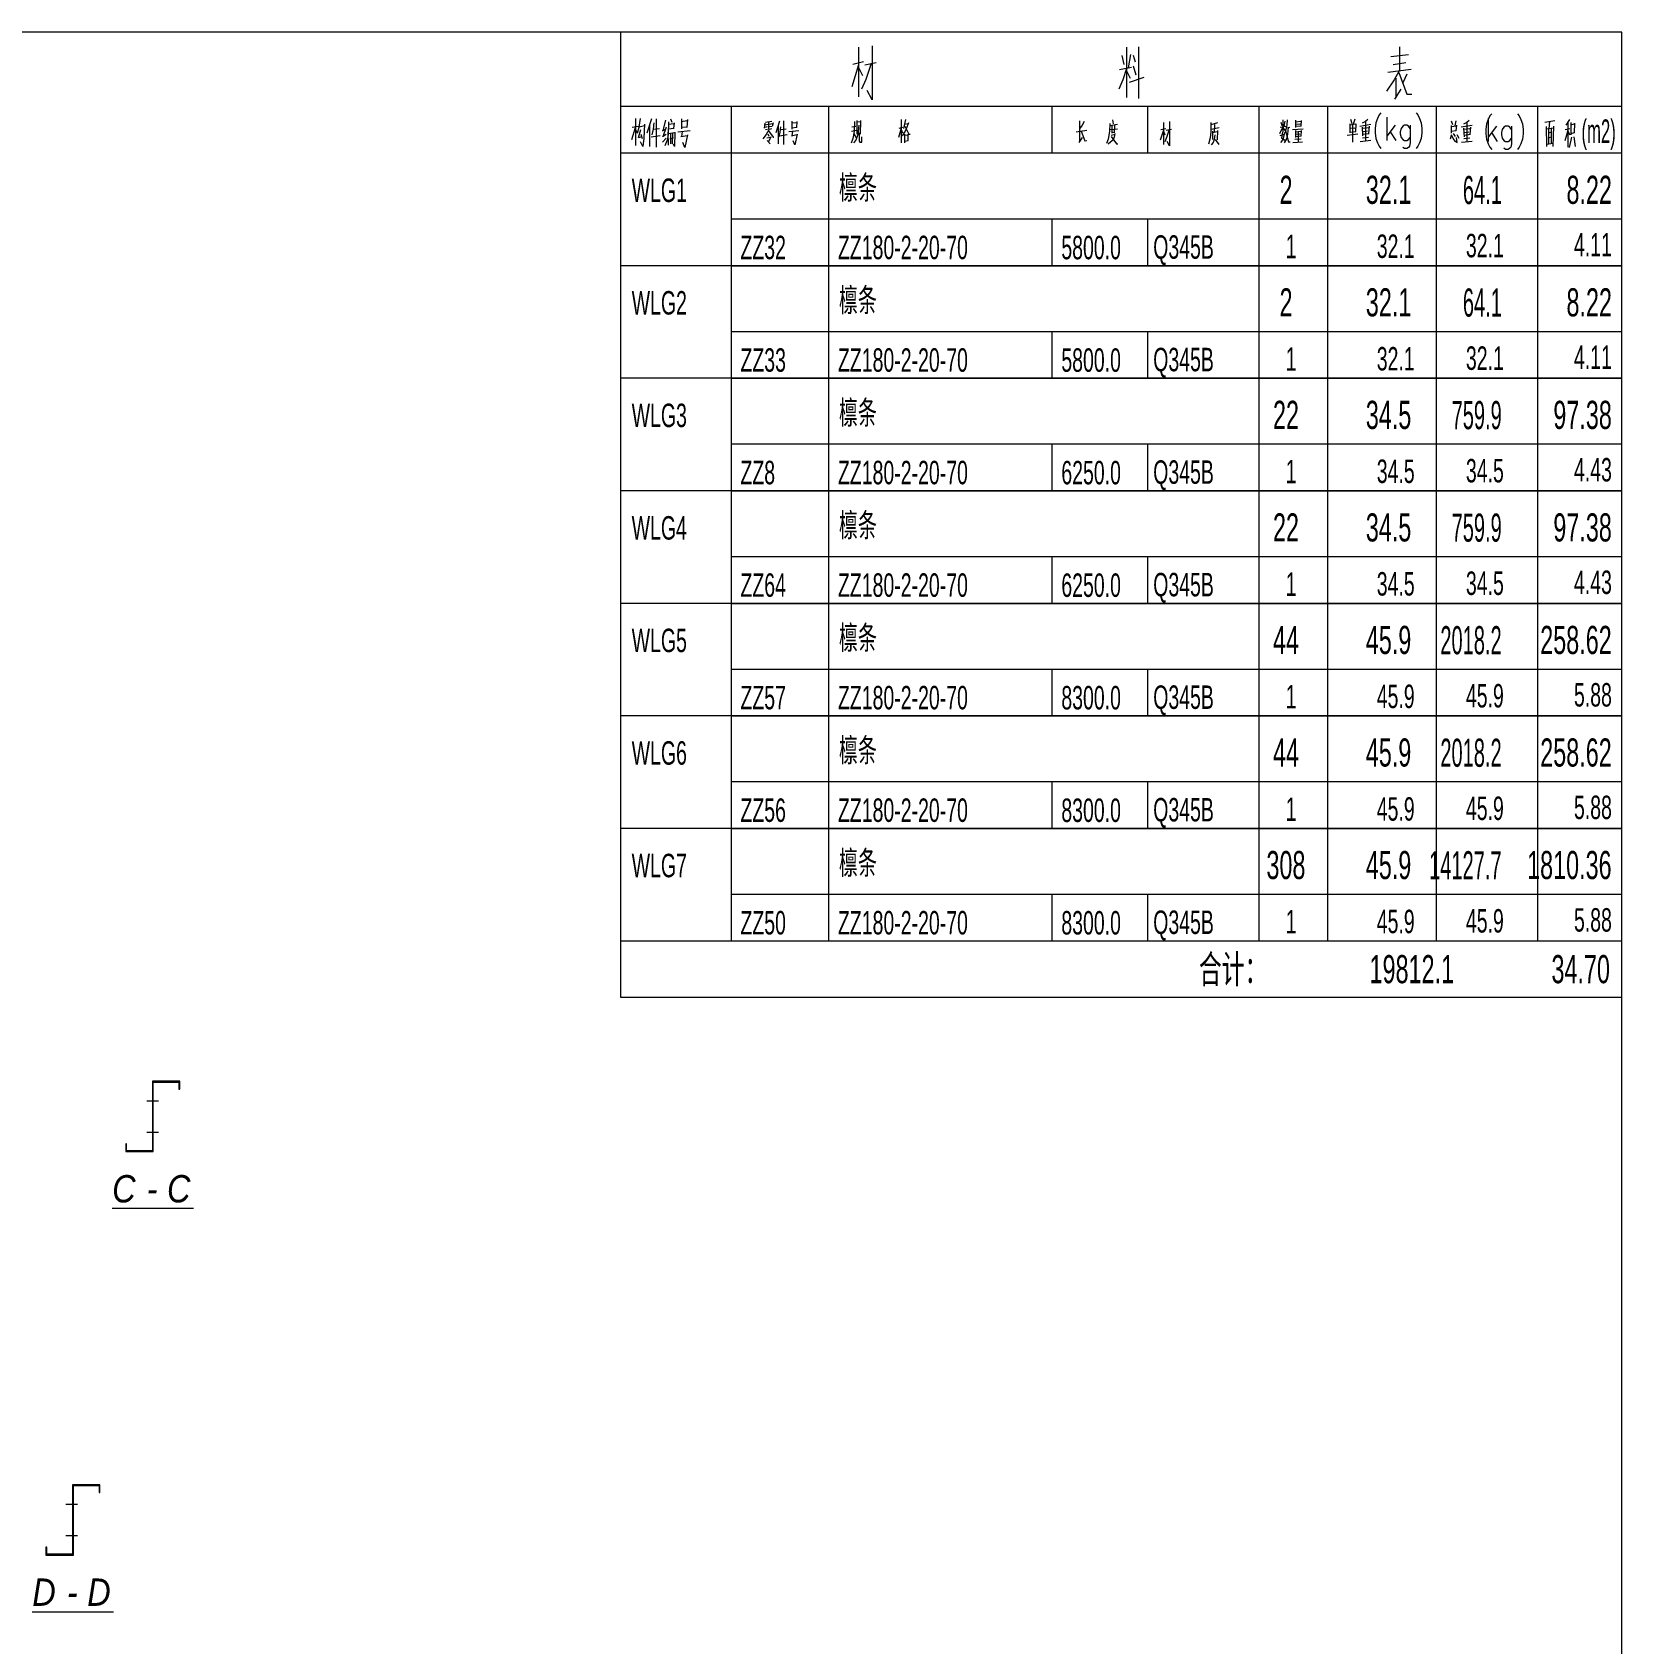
# Model space of a CAD drawing. Extents: x 857 to 4439, y -1249 to 4637.
# Drawn here: x 3636.4 to 3839.8, y 4431 to 4637.2 of the extents above; entities that cross this region are included whole.
import ezdxf

# ---------------------------------------------------------------- set-up
doc = ezdxf.new("R2010")
doc.units = 0
doc.header["$LTSCALE"] = 1000
doc.header["$MEASUREMENT"] = 0
doc.linetypes.add('XKITLINE00', pattern=[0])
for name, color, linetype, lineweight in [('Bolt', 7, 'Continuous', 0), ('DrawingSheet', 5, 'Continuous', 0), ('OtherObjectType', 1, 'Continuous', 0), ('Part', 2, 'Continuous', 0)]:
    doc.layers.add(name, color=color, linetype=linetype, lineweight=lineweight)
doc.styles.add('Arial Italic', font='ariali.ttf')
doc.styles.add('宋体', font='arial.ttf')

# ---------------------------------------------------------------- blocks, each defined once
blk = doc.blocks.new('屋面檩条B区高跨一')
at = {"layer": 'Bolt', "color": 3, "linetype": 'XKITLINE00', "lineweight": 0}
for p, q in [((400.94, 278.62), (401.04, 278.62)), ((400.24, 278.27), (401.74, 278.27)), ((400.94, 277.92), (401.04, 277.92)), ((400.24, 274.27), (401.74, 274.27)), ((400.94, 274.62), (401.04, 274.62)), ((400.94, 273.92), (401.04, 273.92)), ((390.72, 227), (390.82, 227)), ((389.87, 226.65), (391.37, 226.65)), ((390.72, 226.3), (390.82, 226.3)), ((390.72, 223), (390.82, 223)), ((389.87, 222.65), (391.37, 222.65)), ((390.72, 222.3), (390.82, 222.3))]:
    blk.add_line(p, q, dxfattribs=at)
at = {"layer": 'DrawingSheet', "color": 5, "linetype": 'XKITLINE00', "lineweight": 0}
for p, q in [((589, 415), (5, 415)), ((589, 5), (589, 415))]:
    blk.add_line(p, q, dxfattribs=at)
at = {"layer": 'OtherObjectType', "color": 6, "linetype": 'XKITLINE00', "lineweight": 0}
for p, q in [((460.84, 415), (460.84, 399.52)), ((460.84, 405.52), (589, 405.52)), ((475, 405.52), (475, 399.52)), ((487.48, 405.52), (487.48, 399.52)), ((516.04, 405.52), (516.04, 399.52)), ((528.28, 405.52), (528.28, 399.52)), ((542.56, 405.52), (542.56, 399.52)), ((551.32, 405.52), (551.32, 399.52)), ((565.24, 405.52), (565.24, 399.52)), ((578.2, 405.52), (578.2, 399.52)), ((460.84, 399.52), (460.84, 391.12)), ((589, 399.52), (460.84, 399.52)), ((475, 399.52), (475, 391.12)), ((487.48, 399.52), (487.48, 391.12)), ((542.56, 399.52), (542.56, 391.12)), ((551.32, 399.52), (551.32, 391.12)), ((565.24, 399.52), (565.24, 391.12)), ((578.2, 399.52), (578.2, 391.12)), ((460.84, 391.12), (460.84, 385.12)), ((475, 391.12), (475, 385.12)), ((475, 391.12), (589, 391.12)), ((487.48, 391.12), (487.48, 385.12)), ((516.04, 391.12), (516.04, 385.12)), ((528.28, 391.12), (528.28, 385.12)), ((542.56, 391.12), (542.56, 385.12)), ((551.32, 391.12), (551.32, 385.12)), ((565.24, 391.12), (565.24, 385.12)), ((578.2, 391.12), (578.2, 385.12)), ((460.84, 385.12), (460.84, 376.72)), ((589, 385.12), (460.84, 385.12)), ((475, 385.12), (589, 385.12)), ((475, 385.12), (475, 376.72)), ((487.48, 385.12), (487.48, 376.72)), ((542.56, 385.12), (542.56, 376.72)), ((551.32, 385.12), (551.32, 376.72)), ((565.24, 385.12), (565.24, 376.72)), ((578.2, 385.12), (578.2, 376.72)), ((460.84, 376.72), (460.84, 370.72)), ((475, 376.72), (475, 370.72)), ((475, 376.72), (589, 376.72)), ((487.48, 376.72), (487.48, 370.72)), ((516.04, 376.72), (516.04, 370.72)), ((528.28, 376.72), (528.28, 370.72)), ((542.56, 376.72), (542.56, 370.72)), ((551.32, 376.72), (551.32, 370.72)), ((565.24, 376.72), (565.24, 370.72)), ((578.2, 376.72), (578.2, 370.72)), ((460.84, 370.72), (460.84, 362.32)), ((589, 370.72), (460.84, 370.72)), ((475, 370.72), (589, 370.72)), ((475, 370.72), (475, 362.32)), ((487.48, 370.72), (487.48, 362.32)), ((542.56, 370.72), (542.56, 362.32)), ((551.32, 370.72), (551.32, 362.32)), ((565.24, 370.72), (565.24, 362.32)), ((578.2, 370.72), (578.2, 362.32)), ((460.84, 362.32), (460.84, 356.32)), ((475, 362.32), (475, 356.32)), ((475, 362.32), (589, 362.32)), ((487.48, 362.32), (487.48, 356.32)), ((516.04, 362.32), (516.04, 356.32)), ((528.28, 362.32), (528.28, 356.32)), ((542.56, 362.32), (542.56, 356.32)), ((551.32, 362.32), (551.32, 356.32)), ((565.24, 362.32), (565.24, 356.32)), ((578.2, 362.32), (578.2, 356.32)), ((460.84, 356.32), (460.84, 347.92)), ((589, 356.32), (460.84, 356.32)), ((475, 356.32), (589, 356.32)), ((475, 356.32), (475, 347.92)), ((487.48, 356.32), (487.48, 347.92)), ((542.56, 356.32), (542.56, 347.92)), ((551.32, 356.32), (551.32, 347.92)), ((565.24, 356.32), (565.24, 347.92)), ((578.2, 356.32), (578.2, 347.92)), ((460.84, 347.92), (460.84, 341.92)), ((475, 347.92), (475, 341.92)), ((475, 347.92), (589, 347.92)), ((487.48, 347.92), (487.48, 341.92)), ((516.04, 347.92), (516.04, 341.92)), ((528.28, 347.92), (528.28, 341.92)), ((542.56, 347.92), (542.56, 341.92)), ((551.32, 347.92), (551.32, 341.92)), ((565.24, 347.92), (565.24, 341.92)), ((578.2, 347.92), (578.2, 341.92)), ((460.84, 341.92), (460.84, 333.52)), ((589, 341.92), (460.84, 341.92)), ((475, 341.92), (589, 341.92)), ((475, 341.92), (475, 333.52)), ((487.48, 341.92), (487.48, 333.52)), ((542.56, 341.92), (542.56, 333.52)), ((551.32, 341.92), (551.32, 333.52)), ((565.24, 341.92), (565.24, 333.52)), ((578.2, 341.92), (578.2, 333.52)), ((460.84, 333.52), (460.84, 327.52)), ((475, 333.52), (475, 327.52)), ((475, 333.52), (589, 333.52)), ((487.48, 333.52), (487.48, 327.52)), ((516.04, 333.52), (516.04, 327.52)), ((528.28, 333.52), (528.28, 327.52)), ((542.56, 333.52), (542.56, 327.52)), ((551.32, 333.52), (551.32, 327.52)), ((565.24, 333.52), (565.24, 327.52)), ((578.2, 333.52), (578.2, 327.52)), ((460.84, 327.52), (460.84, 319.12)), ((589, 327.52), (460.84, 327.52)), ((475, 327.52), (589, 327.52)), ((475, 327.52), (475, 319.12)), ((487.48, 327.52), (487.48, 319.12)), ((542.56, 327.52), (542.56, 319.12)), ((551.32, 327.52), (551.32, 319.12)), ((565.24, 327.52), (565.24, 319.12)), ((578.2, 327.52), (578.2, 319.12)), ((460.84, 319.12), (460.84, 313.12)), ((475, 319.12), (475, 313.12)), ((475, 319.12), (589, 319.12)), ((487.48, 319.12), (487.48, 313.12)), ((516.04, 319.12), (516.04, 313.12)), ((528.28, 319.12), (528.28, 313.12)), ((542.56, 319.12), (542.56, 313.12)), ((551.32, 319.12), (551.32, 313.12)), ((565.24, 319.12), (565.24, 313.12)), ((578.2, 319.12), (578.2, 313.12)), ((460.84, 313.12), (460.84, 304.72)), ((589, 313.12), (460.84, 313.12)), ((475, 313.12), (589, 313.12)), ((475, 313.12), (475, 304.72)), ((487.48, 313.12), (487.48, 304.72)), ((542.56, 313.12), (542.56, 304.72)), ((551.32, 313.12), (551.32, 304.72)), ((565.24, 313.12), (565.24, 304.72)), ((578.2, 313.12), (578.2, 304.72)), ((460.84, 304.72), (460.84, 298.72)), ((475, 304.72), (475, 298.72)), ((475, 304.72), (589, 304.72)), ((487.48, 304.72), (487.48, 298.72)), ((516.04, 304.72), (516.04, 298.72)), ((528.28, 304.72), (528.28, 298.72)), ((542.56, 304.72), (542.56, 298.72)), ((551.32, 304.72), (551.32, 298.72)), ((565.24, 304.72), (565.24, 298.72)), ((578.2, 304.72), (578.2, 298.72)), ((460.84, 298.72), (460.84, 291.52)), ((460.84, 298.72), (589, 298.72)), ((475, 298.72), (589, 298.72)), ((460.84, 291.52), (589, 291.52))]:
    blk.add_line(p, q, dxfattribs=at)
at = {"layer": 'OtherObjectType', "color": 2, "linetype": 'XKITLINE00', "lineweight": 0}
for p, q in [((491.35, 406.74), (491.35, 413.07)), ((493.04, 413.27), (493.04, 406.36)), ((525.63, 413.07), (525.63, 406.65)), ((527.2, 406.51), (527.2, 413.13)), ((560.53, 413.13), (560.53, 410.08)), ((490.48, 408.07), (491.35, 410.89)), ((491.96, 411.21), (490.57, 410.89)), ((491.87, 409.41), (491.35, 410.45)), ((492.14, 410.83), (493.59, 411.12)), ((492.92, 410.98), (492.25, 408.97)), ((524.73, 410.22), (526.24, 410.51)), ((525.02, 412.02), (525.26, 410.89)), ((525.63, 410.37), (525.14, 408.89)), ((526.13, 412.17), (525.81, 410.45)), ((526.48, 412.08), (526.74, 411.21)), ((526.48, 410.69), (526.79, 409.55)), ((559.45, 411.88), (561.69, 412.17)), ((559.74, 410.89), (561.37, 411.12)), ((492.25, 408.97), (491.7, 407.7)), ((525.14, 408.89), (524.62, 407.7)), ((525.63, 410.08), (526.07, 409.12)), ((526.01, 408.6), (527.87, 409.26)), ((559.86, 408.89), (558.9, 407.46)), ((562.04, 410.22), (559.07, 409.84)), ((560.47, 409.99), (559.86, 408.89)), ((560.09, 409.12), (560.09, 406.59)), ((560.47, 409.84), (561.48, 407.09)), ((561.51, 409.64), (560.96, 408.51)), ((493.04, 406.36), (492.43, 407.55)), ((559.97, 406.42), (560.76, 407.7)), ((561.48, 407.09), (562.15, 407.09))]:
    blk.add_line(p, q, dxfattribs=at)
at = {"layer": 'OtherObjectType', "color": 4, "linetype": 'XKITLINE00', "lineweight": 0}
for p, q in [((557.96, 404.42), (557.75, 403.97)), ((558.18, 404.69), (557.96, 404.42)), ((562.67, 404.69), (562.88, 404.42)), ((562.88, 404.42), (563.09, 403.97)), ((572.13, 404.3), (571.9, 403.85)), ((572.35, 404.57), (572.13, 404.3)), ((575.64, 404.57), (575.85, 404.3)), ((575.85, 404.3), (576.06, 403.85)), ((462.28, 401.29), (462.76, 402.8)), ((463.09, 402.95), (462.34, 402.8)), ((462.76, 403.98), (462.76, 400.49)), ((462.76, 402.47), (463, 402.16)), ((463.03, 402.08), (463.23, 402.87)), ((463.17, 401.52), (463.44, 402.54)), ((463.23, 402.87), (463.42, 403.98)), ((463.23, 402.91), (463.93, 403.07)), ((463.93, 403.22), (463.83, 401.44)), ((464.82, 403.9), (464.2, 402.08)), ((464.58, 403.14), (464.58, 400.39)), ((465.03, 402.58), (464.84, 401.87)), ((465.11, 403.41), (465.03, 402.58)), ((465.05, 402.58), (465.82, 402.7)), ((465.42, 403.94), (465.42, 400.28)), ((466.21, 402.39), (466.6, 402.58)), ((466.6, 403.74), (466.27, 402.43)), ((466.71, 402.87), (466.27, 401.63)), ((466.98, 403.55), (466.93, 401.9)), ((467.7, 402.7), (466.95, 402.58)), ((466.98, 400.53), (466.95, 402.23)), ((466.98, 403.22), (467.66, 403.34)), ((466.98, 402.04), (467.78, 402.16)), ((467.27, 403.94), (467.44, 403.48)), ((467.49, 400.72), (467.53, 402.12)), ((467.7, 403.41), (467.64, 402.7)), ((467.82, 402.23), (467.76, 400.36)), ((468.2, 402.27), (469.75, 402.43)), ((468.65, 403.9), (468.65, 402.62)), ((468.65, 403.59), (469.36, 403.72)), ((469.42, 402.87), (468.65, 402.8)), ((468.76, 402.31), (468.65, 401.63)), ((469.42, 403.82), (469.36, 402.87)), ((479.31, 403.35), (479.22, 402.73)), ((479.29, 403.16), (480.36, 403.31)), ((479.39, 402.85), (479.66, 402.92)), ((479.39, 402.56), (479.66, 402.61)), ((479.41, 403.48), (480.2, 403.62)), ((479.83, 402.5), (479.51, 401.9)), ((479.8, 403.52), (479.8, 402.59)), ((479.8, 402.38), (480.4, 401.57)), ((479.93, 402.92), (480.2, 402.98)), ((479.93, 402.61), (480.2, 402.69)), ((480.38, 403.41), (480.28, 402.92)), ((481.21, 403.64), (480.71, 402.13)), ((481.02, 403.02), (481.02, 400.74)), ((481.26, 402.2), (481.13, 401.6)), ((481.34, 402.89), (481.26, 402.2)), ((481.42, 402.56), (482.06, 402.65)), ((481.71, 403.68), (481.71, 400.64)), ((482.41, 402.28), (483.69, 402.42)), ((482.78, 403.64), (482.78, 402.59)), ((482.78, 403.39), (483.4, 403.45)), ((483.42, 402.79), (482.78, 402.73)), ((482.87, 402.32), (482.78, 401.76)), ((483.42, 403.58), (483.38, 402.79)), ((491.02, 402.43), (490.4, 402.31)), ((490.46, 402.89), (490.98, 402.99)), ((490.75, 402.29), (490.59, 401.4)), ((490.81, 403.57), (490.75, 402.29)), ((491.11, 403.72), (491.11, 401.96)), ((491.6, 403.55), (491.11, 403.49)), ((491.37, 403.1), (491.23, 401.9)), ((491.39, 402.14), (491.39, 401.07)), ((491.56, 401.96), (491.6, 403.69)), ((496.79, 402.74), (496.44, 401.54)), ((496.5, 402.74), (497, 402.87)), ((496.79, 403.82), (496.79, 400.88)), ((496.79, 403.72), (496.79, 400.84)), ((496.79, 402.54), (496.96, 402.14)), ((497.27, 402.33), (496.9, 401.73)), ((497.31, 403.82), (497.06, 402.7)), ((497.19, 403.22), (497.66, 403.34)), ((497.23, 402.97), (497.74, 401.94)), ((497.41, 402.66), (497.27, 402.33)), ((497.7, 403.4), (497.41, 402.66)), ((519.16, 402.27), (520.53, 402.46)), ((519.61, 403.66), (519.61, 401.01)), ((519.95, 403.1), (519.61, 402.64)), ((519.8, 402.33), (520.26, 401.11)), ((520.19, 403.58), (519.95, 403.1)), ((523.42, 402.31), (523.26, 401.3)), ((523.46, 403.33), (523.42, 402.31)), ((523.46, 403.06), (524.44, 403.24)), ((523.48, 402.54), (524.44, 402.66)), ((523.73, 403.06), (523.73, 402.08)), ((523.73, 402.17), (524.13, 402.23)), ((523.81, 403.8), (523.92, 403.26)), ((524.08, 402.23), (524.1, 403.1)), ((529.96, 401.23), (530.37, 402.49)), ((530.64, 402.63), (530.02, 402.49)), ((530.37, 400.63), (530.37, 403.46)), ((530.58, 401.84), (530.37, 402.3)), ((530.7, 402.45), (531.35, 402.59)), ((531.04, 402.41), (530.75, 401.52)), ((531.1, 403.56), (531.1, 400.48)), ((536.39, 402.26), (536.31, 401.47)), ((536.41, 403.46), (536.39, 402.26)), ((537.26, 403.42), (536.41, 403.13)), ((536.46, 402.59), (537.45, 402.82)), ((536.62, 402.36), (536.62, 401.27)), ((537.2, 402.26), (536.62, 402.13)), ((536.89, 402.2), (536.91, 403.19)), ((537.24, 402.44), (537.2, 401.23)), ((545.61, 402.89), (545.2, 402)), ((545.28, 402.85), (545.99, 402.99)), ((545.37, 403.51), (545.49, 403.05)), ((545.59, 402.2), (545.43, 401.5)), ((545.61, 403.78), (545.61, 402.25)), ((545.61, 402.81), (545.9, 402.39)), ((545.82, 402.16), (545.72, 401.58)), ((545.86, 403.61), (545.76, 402.95)), ((546.03, 402.76), (545.9, 402.14)), ((545.95, 402.39), (546.36, 400.98)), ((546.11, 403.16), (546.03, 402.76)), ((546.03, 402.76), (546.52, 402.85)), ((546.17, 403.78), (546.11, 403.16)), ((546.3, 402.81), (546.23, 401.96)), ((546.85, 402.56), (548.22, 402.66)), ((547.23, 402.43), (547.23, 401.54)), ((547.23, 402.25), (547.95, 402.33)), ((547.25, 403.74), (547.25, 402.8)), ((547.25, 403.55), (547.95, 403.61)), ((547.25, 403.22), (547.85, 403.28)), ((547.95, 402.99), (547.25, 402.93)), ((547.58, 402.29), (547.58, 400.98)), ((547.97, 403.69), (547.93, 402.99)), ((547.97, 402.43), (547.93, 401.69)), ((554.19, 403.28), (554.19, 402.11)), ((554.94, 403.22), (554.19, 403.1)), ((554.19, 402.21), (554.98, 402.31)), ((554.27, 403.88), (554.44, 403.31)), ((554.29, 402.71), (554.85, 402.77)), ((554.58, 400.95), (554.58, 403.14)), ((554.85, 403.89), (554.63, 403.22)), ((554.96, 403.28), (554.9, 402.31)), ((555.49, 403), (556.88, 403.22)), ((556.2, 403.57), (555.76, 403.37)), ((555.78, 402.85), (555.83, 401.73)), ((555.81, 402.71), (556.61, 402.81)), ((555.87, 402.31), (556.47, 402.38)), ((556.49, 403.84), (556.2, 403.57)), ((556.2, 403.57), (556.2, 401.09)), ((556.65, 402.98), (556.57, 402.06)), ((557.54, 403.41), (557.42, 402.69)), ((557.42, 402.69), (557.42, 402.13)), ((557.42, 402.13), (557.54, 401.42)), ((557.75, 403.97), (557.54, 403.41)), ((558.93, 404.13), (558.93, 401.13)), ((560, 403.12), (558.93, 401.69)), ((559.36, 402.27), (560.09, 401.13)), ((560.75, 402.69), (560.63, 402.27)), ((560.63, 402.27), (560.63, 401.98)), ((560.96, 402.98), (560.75, 402.69)), ((561.18, 403.12), (560.96, 402.98)), ((561.49, 403.12), (561.18, 403.12)), ((561.7, 402.98), (561.49, 403.12)), ((561.91, 402.69), (561.7, 402.98)), ((561.91, 403.12), (561.91, 400.84)), ((563.09, 403.97), (563.31, 403.41)), ((563.31, 403.41), (563.42, 402.69)), ((563.42, 402.13), (563.31, 401.42)), ((563.42, 402.69), (563.42, 402.13)), ((567.16, 403.66), (567.35, 403.19)), ((567.18, 403.06), (567.18, 402.09)), ((567.18, 402.92), (567.84, 403.02)), ((567.8, 402.4), (567.18, 402.3)), ((567.78, 403.68), (567.62, 403.02)), ((567.84, 403.1), (567.78, 402.4)), ((568.46, 402.88), (569.83, 403.1)), ((569.17, 403.45), (568.73, 403.25)), ((568.75, 402.73), (568.81, 401.61)), ((568.77, 402.59), (569.56, 402.69)), ((568.84, 402.19), (569.44, 402.26)), ((569.46, 403.72), (569.17, 403.45)), ((569.17, 403.45), (569.17, 400.97)), ((569.62, 402.86), (569.54, 401.94)), ((571.69, 403.29), (571.59, 402.57)), ((571.59, 402.57), (571.59, 402.01)), ((571.9, 403.85), (571.69, 403.29)), ((571.88, 404.01), (571.88, 401.01)), ((572.97, 403), (571.88, 401.57)), ((572.31, 402.15), (573.06, 401.01)), ((573.7, 402.57), (573.61, 402.15)), ((573.61, 402.15), (573.61, 401.86)), ((573.92, 402.86), (573.7, 402.57)), ((574.13, 403), (573.92, 402.86)), ((574.46, 403), (574.13, 403)), ((574.67, 402.86), (574.46, 403)), ((574.88, 402.57), (574.67, 402.86)), ((574.88, 403), (574.88, 400.72)), ((576.06, 403.85), (576.28, 403.29)), ((576.28, 403.29), (576.37, 402.57)), ((576.37, 402.57), (576.37, 402.01)), ((580.45, 403.66), (579.16, 403.46)), ((579.34, 402.92), (579.36, 400.36)), ((580.28, 402.74), (579.34, 402.58)), ((579.63, 402.62), (579.63, 400.74)), ((579.88, 402.16), (579.63, 402.08)), ((579.7, 402.66), (579.81, 403.58)), ((579.97, 402.66), (579.95, 400.78)), ((580.22, 400.4), (580.31, 402.96)), ((581.76, 402.54), (582.35, 402.7)), ((582.3, 403.84), (581.83, 403.12)), ((582.1, 402.54), (581.93, 401.82)), ((582.1, 403.42), (582.1, 400.28)), ((582.1, 402.32), (582.33, 401.86)), ((582.47, 403.46), (582.47, 401.86)), ((582.47, 403.16), (582.92, 403.3)), ((582.92, 402.12), (582.47, 402)), ((582.94, 403.38), (582.89, 402.12)), ((463.56, 401.63), (463.09, 401.48)), ((463.71, 400.36), (463.42, 400.99)), ((463.67, 401.36), (463.48, 401.9)), ((463.83, 401.44), (463.71, 400.36)), ((464.78, 401.63), (465.94, 401.79)), ((466.71, 401.9), (466.21, 401.6)), ((466.21, 400.92), (466.71, 401.44)), ((466.81, 401.21), (466.54, 400.45)), ((466.93, 401.9), (466.81, 401.21)), ((467.16, 401.4), (467.64, 401.48)), ((467.25, 402.04), (467.25, 400.72)), ((467.76, 400.36), (467.64, 400.69)), ((469.42, 401.75), (468.59, 401.6)), ((469.09, 400.24), (468.82, 400.88)), ((469.44, 401.87), (469.09, 400.24)), ((479.51, 401.9), (479.08, 401.35)), ((479.58, 401.47), (480.05, 401.57)), ((479.6, 401.16), (480.01, 400.7)), ((479.7, 401.99), (479.85, 401.7)), ((480.11, 401.63), (479.78, 400.97)), ((480.4, 401.57), (480.49, 401.57)), ((481.19, 401.76), (482.16, 401.9)), ((483.42, 401.86), (482.74, 401.72)), ((483.15, 400.6), (482.93, 401.12)), ((483.45, 401.96), (483.15, 400.6)), ((490.59, 401.4), (490.36, 400.8)), ((490.98, 401.21), (490.67, 400.84)), ((490.71, 402.08), (490.96, 401.52)), ((491.23, 401.9), (490.98, 401.21)), ((491.39, 401.07), (491.46, 400.94)), ((491.46, 400.94), (491.75, 400.94)), ((491.75, 400.94), (491.73, 401.63)), ((497.21, 401.94), (497.21, 400.84)), ((497.21, 401.81), (497.64, 401.87)), ((497.21, 401.07), (497.66, 401.15)), ((497.64, 401.96), (497.62, 401.15)), ((497.74, 401.94), (497.93, 401.94)), ((519.95, 401.51), (519.53, 400.91)), ((520.26, 401.11), (520.53, 401.15)), ((523.26, 401.3), (523.07, 400.78)), ((523.28, 400.72), (523.9, 401.28)), ((523.65, 401.84), (524.15, 401.94)), ((523.65, 401.67), (524.35, 400.72)), ((523.9, 401.28), (524.06, 401.57)), ((524.06, 401.57), (524.17, 402.04)), ((524.35, 400.72), (524.5, 400.72)), ((530.75, 401.52), (530.5, 400.96)), ((531.1, 400.48), (530.83, 401)), ((536.31, 401.47), (536.12, 400.67)), ((536.72, 400.87), (536.44, 400.58)), ((536.85, 401.27), (536.72, 400.87)), ((536.93, 401.87), (536.85, 401.27)), ((536.97, 401.27), (537.41, 400.62)), ((545.28, 401.79), (545.78, 401.96)), ((545.57, 401.17), (545.34, 400.9)), ((545.43, 401.5), (545.86, 401.17)), ((545.72, 401.58), (545.57, 401.17)), ((546.09, 401.36), (545.78, 400.84)), ((546.23, 401.96), (546.09, 401.36)), ((546.36, 400.98), (546.57, 400.98)), ((546.92, 400.9), (548.12, 400.99)), ((547.16, 401.3), (547.95, 401.36)), ((547.95, 401.69), (547.23, 401.63)), ((547.33, 401.96), (547.81, 402)), ((553.84, 401.82), (555.23, 401.98)), ((556.88, 401.13), (555.52, 400.99)), ((556.57, 401.55), (555.81, 401.46)), ((556.67, 402.02), (555.83, 401.92)), ((557.54, 401.42), (557.75, 400.84)), ((557.75, 400.84), (557.96, 400.41)), ((557.96, 400.41), (558.18, 400.12)), ((560.63, 401.98), (560.75, 401.55)), ((560.75, 401.55), (560.96, 401.26)), ((560.96, 401.26), (561.18, 401.13)), ((561.18, 400.12), (560.96, 400.27)), ((561.18, 401.13), (561.49, 401.13)), ((561.49, 400.12), (561.18, 400.12)), ((561.49, 401.13), (561.7, 401.26)), ((561.7, 400.27), (561.49, 400.12)), ((561.7, 401.26), (561.91, 401.55)), ((561.82, 400.41), (561.7, 400.27)), ((561.91, 400.84), (561.82, 400.41)), ((562.88, 400.41), (562.67, 400.12)), ((563.09, 400.84), (562.88, 400.41)), ((563.31, 401.42), (563.09, 400.84)), ((567.16, 401.8), (567.04, 401.32)), ((567.16, 401.9), (567.41, 401.34)), ((567.41, 401.34), (567.62, 401.06)), ((567.43, 402.03), (567.66, 401.66)), ((567.62, 401.06), (567.95, 400.91)), ((567.95, 400.91), (567.86, 401.51)), ((567.91, 401.9), (568.13, 401.43)), ((569.83, 401.01), (568.5, 400.87)), ((569.54, 401.43), (568.77, 401.34)), ((569.64, 401.9), (568.81, 401.8)), ((571.59, 402.01), (571.69, 401.3)), ((571.69, 401.3), (571.9, 400.72)), ((571.9, 400.72), (572.13, 400.29)), ((572.13, 400.29), (572.35, 400)), ((573.61, 401.86), (573.7, 401.43)), ((573.7, 401.43), (573.92, 401.14)), ((573.92, 401.14), (574.13, 401.01)), ((574.13, 400), (573.92, 400.15)), ((574.13, 401.01), (574.46, 401.01)), ((574.46, 401.01), (574.67, 401.14)), ((574.67, 400.15), (574.46, 400)), ((574.67, 401.14), (574.88, 401.43)), ((574.79, 400.29), (574.67, 400.15)), ((574.88, 400.72), (574.79, 400.29)), ((575.85, 400.29), (575.64, 400)), ((576.06, 400.72), (575.85, 400.29)), ((576.28, 401.3), (576.06, 400.72)), ((576.37, 402.01), (576.28, 401.3)), ((579.36, 400.66), (580.22, 400.82)), ((579.63, 401.48), (579.88, 401.58)), ((581.93, 401.82), (581.7, 401.12)), ((582.58, 401.58), (582.25, 400.24)), ((582.85, 401.62), (583.05, 400.36)), ((574.46, 400), (574.13, 400))]:
    blk.add_line(p, q, dxfattribs=at)
at = {"layer": 'OtherObjectType', "color": 1, "linetype": 'XKITLINE00', "lineweight": 0}
for p, q in [((395.79, 264.52), (406.18, 264.52)), ((385.57, 212.9), (395.97, 212.9))]:
    blk.add_line(p, q, dxfattribs=at)
at = {"layer": 'Part', "color": 2, "linetype": 'XKITLINE00', "lineweight": 0}
for p, q in [((404.44, 280.77), (400.94, 280.77)), ((400.94, 280.77), (400.94, 271.87)), ((401.04, 271.77), (401.04, 280.67)), ((401.04, 280.67), (404.34, 280.67)), ((404.34, 280.67), (404.34, 279.77)), ((404.44, 279.77), (404.44, 280.77)), ((404.34, 279.77), (404.44, 279.77)), ((397.64, 272.77), (397.54, 272.77)), ((397.54, 272.77), (397.54, 271.77)), ((397.64, 271.87), (397.64, 272.77)), ((397.54, 271.77), (401.04, 271.77)), ((400.94, 271.87), (397.64, 271.87)), ((394.22, 229.15), (390.72, 229.15)), ((390.72, 229.15), (390.72, 220.25)), ((390.82, 220.15), (390.82, 229.05)), ((390.82, 229.05), (394.12, 229.05)), ((394.12, 229.05), (394.12, 228.15)), ((394.22, 228.15), (394.22, 229.15)), ((394.12, 228.15), (394.22, 228.15)), ((387.42, 221.15), (387.32, 221.15)), ((387.32, 221.15), (387.32, 220.15)), ((387.42, 220.25), (387.42, 221.15)), ((387.32, 220.15), (390.82, 220.15)), ((390.72, 220.25), (387.42, 220.25))]:
    blk.add_line(p, q, dxfattribs=at)
at = {"layer": 'OtherObjectType', "color": 4, "style": '宋体'}
for s, height, width, p in [('(m2)', 3, 0.51, (583.84, 400.84)), ('2', 3.6, 0.595, (545.2, 393.04)), ('32.1', 3.6, 0.595, (556.24, 393.04)), ('8.22', 3.6, 0.595, (581.92, 393.04)), ('2', 3.6, 0.595, (545.2, 378.64)), ('32.1', 3.6, 0.595, (556.24, 378.64)), ('8.22', 3.6, 0.595, (581.92, 378.64)), ('22', 3.6, 0.595, (544.36, 364.24)), ('34.5', 3.6, 0.595, (556.24, 364.24)), ('97.38', 3.6, 0.595, (580.24, 364.24)), ('22', 3.6, 0.595, (544.36, 349.84)), ('34.5', 3.6, 0.595, (556.24, 349.84)), ('97.38', 3.6, 0.595, (580.24, 349.84)), ('44', 3.6, 0.595, (544.36, 335.44)), ('45.9', 3.6, 0.595, (556.24, 335.44)), ('258.62', 3.6, 0.595, (578.56, 335.44)), ('44', 3.6, 0.595, (544.36, 321.04)), ('45.9', 3.6, 0.595, (556.24, 321.04)), ('258.62', 3.6, 0.595, (578.56, 321.04)), ('308', 3.6, 0.595, (543.52, 306.64)), ('45.9', 3.6, 0.595, (556.24, 306.64)), ('1810.36', 3.6, 0.595, (576.88, 306.64))]:
    blk.add_text(s, height=height, dxfattribs=dict(at, width=width)).set_placement(p)
at = {"layer": 'OtherObjectType', "color": 7, "style": '宋体', "width": 0.595}
for s, height, p in [('WLG1', 3, (462.28, 393.28)), ('檩条', 3, (488.8, 393.64)), ('ZZ32', 3, (476.2, 385.96)), ('ZZ180-2-20-70', 3, (488.68, 385.96)), ('5800.0', 3, (517.27, 385.95)), ('Q345B', 3, (529.03, 386.02)), ('1', 3, (545.98, 386.08)), ('32.1', 3, (557.64, 386.12)), ('32.1', 3, (569.05, 386.2)), ('4.11', 3, (582.88, 386.32)), ('WLG2', 3, (462.28, 378.88)), ('檩条', 3, (488.8, 379.24)), ('ZZ33', 3, (476.2, 371.56)), ('ZZ180-2-20-70', 3, (488.68, 371.56)), ('5800.0', 3, (517.27, 371.55)), ('Q345B', 3, (529.03, 371.62)), ('1', 3, (545.98, 371.68)), ('32.1', 3, (557.64, 371.72)), ('32.1', 3, (569.05, 371.8)), ('4.11', 3, (582.88, 371.92)), ('WLG3', 3, (462.28, 364.48)), ('檩条', 3, (488.8, 364.84)), ('ZZ8', 3, (476.2, 357.16)), ('ZZ180-2-20-70', 3, (488.68, 357.16)), ('6250.0', 3, (517.27, 357.15)), ('Q345B', 3, (529.03, 357.22)), ('1', 3, (545.98, 357.28)), ('34.5', 3, (557.64, 357.32)), ('34.5', 3, (569.05, 357.4)), ('4.43', 3, (582.88, 357.52)), ('WLG4', 3, (462.28, 350.08)), ('檩条', 3, (488.8, 350.44)), ('ZZ64', 3, (476.2, 342.76)), ('ZZ180-2-20-70', 3, (488.68, 342.76)), ('6250.0', 3, (517.27, 342.75)), ('Q345B', 3, (529.03, 342.82)), ('1', 3, (545.98, 342.88)), ('34.5', 3, (557.64, 342.92)), ('34.5', 3, (569.05, 343)), ('4.43', 3, (582.88, 343.12)), ('WLG5', 3, (462.28, 335.68)), ('檩条', 3, (488.8, 336.04)), ('ZZ57', 3, (476.2, 328.36)), ('ZZ180-2-20-70', 3, (488.68, 328.36)), ('8300.0', 3, (517.27, 328.35)), ('Q345B', 3, (529.03, 328.42)), ('1', 3, (545.98, 328.48)), ('45.9', 3, (557.64, 328.52)), ('45.9', 3, (569.05, 328.6)), ('5.88', 3, (582.88, 328.72)), ('WLG6', 3, (462.28, 321.28)), ('檩条', 3, (488.8, 321.64)), ('ZZ56', 3, (476.2, 313.96)), ('ZZ180-2-20-70', 3, (488.68, 313.96)), ('8300.0', 3, (517.27, 313.95)), ('Q345B', 3, (529.03, 314.02)), ('1', 3, (545.98, 314.08)), ('45.9', 3, (557.64, 314.12)), ('45.9', 3, (569.05, 314.2)), ('5.88', 3, (582.88, 314.32)), ('WLG7', 3, (462.28, 306.88)), ('檩条', 3, (488.8, 307.24)), ('ZZ50', 3, (476.2, 299.56)), ('ZZ180-2-20-70', 3, (488.68, 299.56)), ('8300.0', 3, (517.27, 299.55)), ('Q345B', 3, (529.03, 299.62)), ('1', 3, (545.98, 299.68)), ('45.9', 3, (557.64, 299.72)), ('45.9', 3, (569.05, 299.8)), ('5.88', 3, (582.88, 299.92)), ('合计：', 3.6, (534.88, 293.32))]:
    blk.add_text(s, height=height, dxfattribs=at).set_placement(p)
at = {"layer": 'OtherObjectType', "color": 6, "style": '宋体'}
for s, width, p in [('64.1', 0.51, (568.66, 393.01)), ('64.1', 0.51, (568.66, 378.61)), ('759.9', 0.51, (567.22, 364.21)), ('759.9', 0.51, (567.22, 349.81)), ('2018.2', 0.51, (565.78, 335.41)), ('2018.2', 0.51, (565.78, 321.01)), ('14127.7', 0.51, (564.34, 306.61)), ('19812.1', 0.595, (556.72, 293.32)), ('34.70', 0.595, (580, 293.32))]:
    blk.add_text(s, height=3.6, dxfattribs=dict(at, width=width)).set_placement(p)
at = {"layer": 'OtherObjectType', "color": 1, "style": 'Arial Italic', "width": 0.85}
for s, p in [('C', (395.79, 265.27)), ('C', (402.81, 265.27)), ('-', (400.21, 265.27)), ('D', (385.57, 213.65)), ('D', (392.6, 213.65)), ('-', (389.99, 213.65))]:
    blk.add_text(s, height=3.5, dxfattribs=at).set_placement(p)

msp = doc.modelspace()

# ---------------------------------------------------------------- block references
msp.add_blockref('屋面檩条B区高跨一', (3250.82, 4222.21))

doc.saveas('drawing.dxf')
